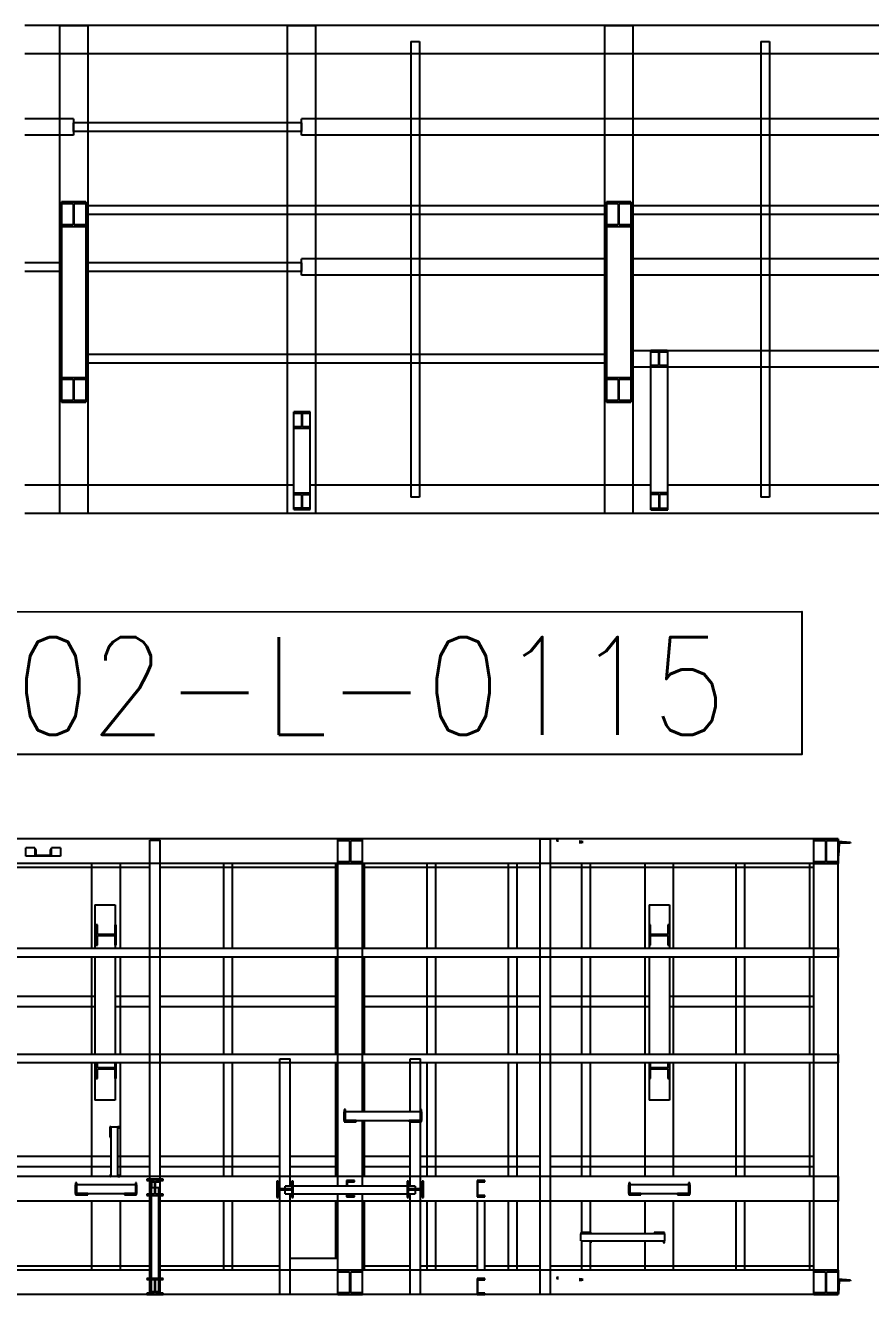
# Model space of a CAD drawing. Header units: inches. Extents: x 19 to 689223, y 34 to 210034.
# Drawn here: x 150204 to 155191, y 144757 to 152244 of the extents above; entities that cross this region are included whole.
import ezdxf

# ---------------------------------------------------------------- set-up
doc = ezdxf.new("R2010")
doc.units = ezdxf.units.IN
doc.header["$MEASUREMENT"] = 0
doc.layers.add('_Auto', color=7, linetype='Continuous')
doc.layers.add('CABLEROUTEALL-EMBED 1_DWG$0$DwgTemplate', color=7, linetype='Continuous')
doc.styles.add('HZTXT', font='txt_qlt.shx', dxfattribs={"width": 0.7, "bigfont": 'hztxt.shx'})

msp = doc.modelspace()

# ---------------------------------------------------------------- linework, layer by layer
at = {"layer": '_Auto', "color": 7, "linetype": 'Continuous'}
msp.add_lwpolyline([(150143.3347, 148785.7418), (154784.3259, 148786.5085), (154784.3259, 147943.6766), (150143.3347, 147942.91)], close=True, dxfattribs=at)
at = {"layer": 'CABLEROUTEALL-EMBED 1_DWG$0$DwgTemplate', "color": 9, "linetype": 'Continuous'}
for p, q in [((159511.2695, 152244.4207), (150200.3187, 152244.4207)), ((150404.2958, 152244.4207), (150404.2958, 149364.7452)), ((150404.2958, 152244.4207), (150572.2768, 152244.4207)), ((150572.2768, 152244.4207), (150572.2768, 149364.7452)), ((151748.1443, 152244.4207), (151748.1443, 149364.7452)), ((151748.1443, 152244.4207), (151916.1254, 152244.4207)), ((151916.1254, 152244.4207), (151916.1254, 149364.7452)), ((153619.9334, 152244.4207), (153619.9334, 149364.7452)), ((153619.9334, 152244.4207), (153787.9145, 152244.4207)), ((153787.9145, 152244.4207), (153787.9145, 149364.7452)), ((152478.622, 152148.4315), (152529.4963, 152148.4315)), ((152478.622, 152148.4315), (152478.622, 149460.7344)), ((152529.4963, 152148.4315), (152529.4963, 149460.7344)), ((154542.3894, 152148.4315), (154593.2637, 152148.4315)), ((154542.3894, 152148.4315), (154542.3894, 149460.7344)), ((154593.2637, 152148.4315), (154593.2637, 149460.7344)), ((159511.2695, 152076.4396), (150200.3187, 152076.4396)), ((150488.2863, 151692.4829), (150200.3187, 151692.4829)), ((150488.2863, 151692.4829), (150488.2863, 151596.4937)), ((158935.3344, 151692.4829), (151832.1349, 151692.4829)), ((151832.1349, 151596.4937), (151832.1349, 151692.4829)), ((150488.2863, 151619.0512), (150488.2863, 151669.9254)), ((151832.1349, 151669.9254), (150488.2863, 151669.9254)), ((151832.1349, 151619.0512), (150488.2863, 151619.0512)), ((151832.1349, 151669.9254), (151832.1349, 151619.0512)), ((150488.2863, 151596.4937), (150200.3187, 151596.4937)), ((158935.3344, 151596.4937), (151832.1349, 151596.4937)), ((150560.2782, 151202.9381), (150416.2944, 151202.9381)), ((150416.2944, 151202.9381), (150416.2944, 151193.3392)), ((150416.2944, 151202.9381), (150416.2944, 150022.2711)), ((150416.2944, 151202.9381), (150560.2782, 151202.9381)), ((150416.2944, 151193.3392), (150484.9267, 151193.3392)), ((150484.9267, 151193.3392), (150484.9267, 151068.5532)), ((150491.6459, 151068.5532), (150491.6459, 151193.3392)), ((150491.6459, 151193.3392), (150560.2782, 151193.3392)), ((150560.2782, 151193.3392), (150560.2782, 151202.9381)), ((150560.2782, 151202.9381), (150560.2782, 150022.2711)), ((153631.932, 151180.3806), (150560.2782, 151180.3806)), ((153775.9158, 151202.9381), (153631.932, 151202.9381)), ((153631.932, 151202.9381), (153631.932, 151193.3392)), ((153631.932, 151202.9381), (153775.9158, 151202.9381)), ((153631.932, 151202.9381), (153631.932, 150022.2711)), ((153631.932, 151193.3392), (153700.5643, 151193.3392)), ((153700.5643, 151193.3392), (153700.5643, 151068.5532)), ((153707.2835, 151193.3392), (153775.9158, 151193.3392)), ((153707.2835, 151068.5532), (153707.2835, 151193.3392)), ((153775.9158, 151193.3392), (153775.9158, 151202.9381)), ((153775.9158, 151202.9381), (153775.9158, 150022.2711)), ((156151.6481, 151180.3806), (153775.9158, 151180.3806)), ((153631.932, 151129.5063), (150560.2782, 151129.5063)), ((156151.6481, 151129.5063), (153775.9158, 151129.5063)), ((150416.2944, 151068.5532), (150416.2944, 151058.9543)), ((150484.9267, 151068.5532), (150416.2944, 151068.5532)), ((150416.2944, 151058.9543), (150560.2782, 151058.9543)), ((150560.2782, 151068.5532), (150491.6459, 151068.5532)), ((150560.2782, 151058.9543), (150560.2782, 151068.5532)), ((153700.5643, 151068.5532), (153631.932, 151068.5532)), ((153631.932, 151068.5532), (153631.932, 151058.9543)), ((153631.932, 151058.9543), (153775.9158, 151058.9543)), ((153775.9158, 151068.5532), (153707.2835, 151068.5532)), ((153775.9158, 151058.9543), (153775.9158, 151068.5532)), ((153631.932, 150866.9759), (151832.1349, 150866.9759)), ((151832.1349, 150770.9867), (151832.1349, 150866.9759)), ((156151.6481, 150866.9759), (153775.9158, 150866.9759)), ((150416.2944, 150844.4185), (150200.3187, 150844.4185)), ((150416.2944, 150793.5442), (150200.3187, 150793.5442)), ((151832.1349, 150844.4185), (150560.2782, 150844.4185)), ((151832.1349, 150793.5442), (150560.2782, 150793.5442)), ((151832.1349, 150844.4185), (151832.1349, 150793.5442)), ((153631.932, 150770.9867), (151832.1349, 150770.9867)), ((156151.6481, 150770.9867), (153775.9158, 150770.9867)), ((153631.932, 150302.0796), (150560.2782, 150302.0796)), ((153894.4029, 150324.637), (153775.9158, 150324.637)), ((153894.4029, 150326.1364), (153993.3908, 150326.1364)), ((153894.4029, 149386.0241), (153894.4029, 150326.1364)), ((153990.3921, 150326.1364), (153894.4029, 150326.1364)), ((153894.4029, 150326.1364), (153894.4029, 150318.4573)), ((153894.4029, 150318.4573), (153939.5179, 150318.4573)), ((153939.5179, 150318.4573), (153939.5179, 150237.8263)), ((153945.2772, 150237.8263), (153945.2772, 150318.4573)), ((153945.2772, 150318.4573), (153990.3921, 150318.4573)), ((153990.3921, 150318.4573), (153990.3921, 150326.1364)), ((153993.3908, 149386.0241), (153993.3908, 150326.1364)), ((156151.6481, 150324.637), (153993.3908, 150324.637)), ((153631.932, 150251.2053), (150560.2782, 150251.2053)), ((153894.4029, 150228.6479), (153775.9158, 150228.6479)), ((153894.4029, 150237.8263), (153894.4029, 150230.1472)), ((153939.5179, 150237.8263), (153894.4029, 150237.8263)), ((153894.4029, 150230.1472), (153990.3921, 150230.1472)), ((153990.3921, 150237.8263), (153945.2772, 150237.8263)), ((153990.3921, 150230.1472), (153990.3921, 150237.8263)), ((156151.6481, 150228.6479), (153993.3908, 150228.6479)), ((150416.2944, 150166.2549), (150416.2944, 150156.656)), ((150560.2782, 150166.2549), (150416.2944, 150166.2549)), ((150416.2944, 150156.656), (150484.9267, 150156.656)), ((150484.9267, 150156.656), (150484.9267, 150031.87)), ((150491.6459, 150031.87), (150491.6459, 150156.656)), ((150491.6459, 150156.656), (150560.2782, 150156.656)), ((150560.2782, 150156.656), (150560.2782, 150166.2549)), ((153631.932, 150166.2549), (153631.932, 150156.656)), ((153775.9158, 150166.2549), (153631.932, 150166.2549)), ((153631.932, 150156.656), (153700.5643, 150156.656)), ((153700.5643, 150156.656), (153700.5643, 150031.87)), ((153707.2835, 150156.656), (153775.9158, 150156.656)), ((153707.2835, 150031.87), (153707.2835, 150156.656)), ((153775.9158, 150156.656), (153775.9158, 150166.2549)), ((150484.9267, 150031.87), (150416.2944, 150031.87)), ((150416.2944, 150031.87), (150416.2944, 150022.2711)), ((150416.2944, 150022.2711), (150560.2782, 150022.2711)), ((150560.2782, 150022.2711), (150416.2944, 150022.2711)), ((150560.2782, 150031.87), (150491.6459, 150031.87)), ((150560.2782, 150022.2711), (150560.2782, 150031.87)), ((153631.932, 150031.87), (153631.932, 150022.2711)), ((153700.5643, 150031.87), (153631.932, 150031.87)), ((153631.932, 150022.2711), (153775.9158, 150022.2711)), ((153775.9158, 150022.2711), (153631.932, 150022.2711)), ((153775.9158, 150031.87), (153707.2835, 150031.87)), ((153775.9158, 150022.2711), (153775.9158, 150031.87)), ((151787.639, 149964.6776), (151787.639, 149956.9985)), ((151883.6282, 149964.6776), (151787.639, 149964.6776)), ((151787.639, 149388.7425), (151787.639, 149964.6776)), ((151787.639, 149964.6776), (151883.6282, 149964.6776)), ((151787.639, 149956.9985), (151832.7539, 149956.9985)), ((151832.7539, 149956.9985), (151832.7539, 149876.3676)), ((151838.5132, 149876.3676), (151838.5132, 149956.9985)), ((151838.5132, 149956.9985), (151883.6282, 149956.9985)), ((151883.6282, 149956.9985), (151883.6282, 149964.6776)), ((151883.6282, 149388.7425), (151883.6282, 149964.6776)), ((151787.639, 149876.3676), (151787.639, 149868.6884)), ((151832.7539, 149876.3676), (151787.639, 149876.3676)), ((151787.639, 149868.6884), (151883.6282, 149868.6884)), ((151883.6282, 149876.3676), (151838.5132, 149876.3676)), ((151883.6282, 149868.6884), (151883.6282, 149876.3676)), ((151787.639, 149532.7263), (150200.3187, 149532.7263)), ((153894.4029, 149532.7263), (151883.6282, 149532.7263)), ((156439.6156, 149532.7263), (153993.3908, 149532.7263)), ((151883.6282, 149484.7317), (151787.639, 149484.7317)), ((151787.639, 149484.7317), (151787.639, 149477.0526)), ((151787.639, 149477.0526), (151832.7539, 149477.0526)), ((151832.7539, 149477.0526), (151832.7539, 149396.4216)), ((151838.5132, 149396.4216), (151838.5132, 149477.0526)), ((151838.5132, 149477.0526), (151883.6282, 149477.0526)), ((151883.6282, 149477.0526), (151883.6282, 149484.7317)), ((152529.4963, 149460.7344), (152478.622, 149460.7344)), ((153993.3908, 149487.4501), (153894.4029, 149487.4501)), ((153894.4029, 149487.4501), (153894.4029, 149479.0386)), ((153894.4029, 149479.0386), (153940.4835, 149479.0386)), ((153940.4835, 149479.0386), (153940.4835, 149394.4356)), ((153947.3103, 149479.0386), (153993.3908, 149479.0386)), ((153947.3103, 149394.4356), (153947.3103, 149479.0386)), ((153993.3908, 149479.0386), (153993.3908, 149487.4501)), ((154593.2637, 149460.7344), (154542.3894, 149460.7344)), ((151832.7539, 149396.4216), (151787.639, 149396.4216)), ((151787.639, 149396.4216), (151787.639, 149388.7425)), ((151787.639, 149388.7425), (151883.6282, 149388.7425)), ((151883.6282, 149388.7425), (151787.639, 149388.7425)), ((151883.6282, 149396.4216), (151838.5132, 149396.4216)), ((151883.6282, 149388.7425), (151883.6282, 149396.4216)), ((153940.4835, 149394.4356), (153894.4029, 149394.4356)), ((153894.4029, 149394.4356), (153894.4029, 149386.0241)), ((153894.4029, 149386.0241), (153993.3908, 149386.0241)), ((153993.3908, 149386.0241), (153894.4029, 149386.0241)), ((153993.3908, 149394.4356), (153947.3103, 149394.4356)), ((153993.3908, 149386.0241), (153993.3908, 149394.4356)), ((156439.6156, 149364.7452), (150200.3187, 149364.7452)), ((150572.2768, 149364.7452), (150404.2958, 149364.7452)), ((151916.1254, 149364.7452), (151748.1443, 149364.7452)), ((153787.9145, 149364.7452), (153619.9334, 149364.7452)), ((154999.7779, 147444.9708), (148952.4594, 147444.9708)), ((154999.7779, 147444.9616), (148952.4594, 147444.9616)), ((150937.9956, 147438.7429), (150998.4688, 147438.7429)), ((150937.9956, 145437.4408), (150937.9956, 147438.7429)), ((150998.4688, 145437.4408), (150998.4688, 147438.7429)), ((152048.1105, 147444.9616), (152048.1105, 147435.3626)), ((152192.0943, 147444.9616), (152048.1105, 147444.9616)), ((152048.1105, 147444.9616), (152192.0943, 147444.9616)), ((152048.1105, 145397.3673), (152048.1105, 147444.9616)), ((152048.1105, 147435.3626), (152116.7428, 147435.3626)), ((152116.7428, 147435.3626), (152116.7428, 147310.5767)), ((152123.462, 147310.5767), (152123.462, 147435.3626)), ((152123.462, 147435.3626), (152192.0943, 147435.3626)), ((152192.0943, 147435.3626), (152192.0943, 147444.9616)), ((152192.0943, 145836.1828), (152192.0943, 147444.9616)), ((153241.736, 144757.2644), (153241.736, 147444.9616)), ((153241.736, 147444.9616), (153302.2092, 147444.9616)), ((153302.2092, 144757.2644), (153302.2092, 147444.9616)), ((153339.9841, 147434.1343), (153337.194, 147434.1343)), ((153337.6963, 147440.8391), (153340.3703, 147440.8391)), ((153340.3703, 147440.8391), (153339.9841, 147434.1343)), ((153339.9841, 147434.1343), (153349.2628, 147433.4391)), ((153349.2628, 147440.1728), (153340.3703, 147440.8391)), ((153470.4994, 147424.9601), (153487.3143, 147423.8851)), ((153487.6153, 147430.5949), (153470.5155, 147431.6881)), ((153487.3143, 147423.8851), (153487.6153, 147430.5949)), ((153494.8686, 147423.867), (153487.3143, 147423.8851)), ((153487.6153, 147430.5949), (153495.2975, 147430.5765)), ((154855.7941, 147444.9616), (154855.7941, 147435.3626)), ((154999.7779, 147444.9616), (154855.7941, 147444.9616)), ((154855.7941, 147444.9615), (154999.7779, 147444.9615)), ((154855.7941, 144757.2644), (154855.7941, 147444.9615)), ((154855.7941, 147435.3626), (154924.4264, 147435.3626)), ((154924.4264, 147435.3626), (154924.4264, 147310.5767)), ((154931.1456, 147310.5767), (154931.1456, 147435.3626)), ((154931.1456, 147435.3626), (154999.7779, 147435.3626)), ((154999.7779, 147444.9708), (154999.7779, 147444.9616)), ((154999.7779, 147435.3626), (154999.7779, 147444.9616)), ((154999.7779, 147444.9616), (154999.7779, 147300.9778)), ((154999.7779, 144757.2644), (154999.7779, 147444.9615)), ((154999.7779, 147431.3812), (155071.4368, 147426.7998)), ((154999.7779, 147426.9715), (155071.4368, 147426.7998)), ((155071.4368, 147426.7998), (155071.1359, 147420.09)), ((150260.1782, 147392.7506), (150207.0727, 147392.7506)), ((150207.0727, 147343.9881), (150207.0727, 147392.7506)), ((150260.1782, 147392.7506), (150260.1782, 147343.9881)), ((150267.3951, 147383.215), (150260.1782, 147383.215)), ((150260.1782, 147383.215), (150260.1782, 147344.6926)), ((150267.3951, 147347.7403), (150267.3951, 147383.215)), ((150350.4864, 147347.7403), (150267.3951, 147347.7403)), ((150350.4864, 147383.215), (150350.4864, 147347.7403)), ((150357.7033, 147383.215), (150350.4864, 147383.215)), ((150357.7033, 147343.9881), (150357.7033, 147392.7506)), ((150410.8088, 147392.7506), (150357.7033, 147392.7506)), ((150357.7033, 147344.6926), (150357.7033, 147383.215)), ((150410.8088, 147392.7506), (150410.8088, 147343.9881)), ((155071.1359, 147420.09), (154999.7779, 147420.261)), ((155004.868, 147420.2488), (155001.4816, 147344.7563)), ((154999.7779, 147300.9778), (148952.4594, 147300.9778)), ((150937.9956, 147276.9898), (149462.6419, 147276.9898)), ((150260.1782, 147343.9881), (150207.0727, 147343.9881)), ((150260.1782, 147344.6926), (150357.7033, 147344.6926)), ((150410.8088, 147343.9881), (150357.7033, 147343.9881)), ((150596.2741, 146798.4744), (150596.2741, 147300.9778)), ((150764.2552, 146798.4744), (150764.2552, 147300.9778)), ((152048.1105, 147276.9898), (150998.4688, 147276.9898)), ((151374.7464, 146798.4744), (151374.7464, 147300.9778)), ((151425.6207, 146798.4744), (151425.6207, 147300.9778)), ((152036.1119, 146798.4744), (152036.1119, 147300.9778)), ((152048.1105, 147310.5767), (152048.1105, 147300.9778)), ((152116.7428, 147310.5767), (152048.1105, 147310.5767)), ((152048.1105, 147300.9778), (152192.0943, 147300.9778)), ((152192.0943, 147310.5767), (152123.462, 147310.5767)), ((152192.0943, 147300.9778), (152192.0943, 147310.5767)), ((153241.736, 147276.9898), (152192.0943, 147276.9898)), ((152204.0929, 146798.4744), (152204.0929, 147300.9778)), ((152574.6112, 146798.4744), (152574.6112, 147300.9778)), ((152625.4854, 146798.4744), (152625.4854, 147300.9778)), ((153054.5571, 146798.4744), (153054.5571, 147300.9778)), ((153105.4314, 146798.4744), (153105.4314, 147300.9778)), ((154855.7941, 147276.9898), (153302.2092, 147276.9898)), ((153486.5084, 146798.4744), (153486.5084, 147300.9778)), ((153537.3827, 146798.4744), (153537.3827, 147300.9778)), ((153859.9063, 146798.4744), (153859.9063, 147300.9778)), ((154027.8874, 146798.4744), (154027.8874, 147300.9778)), ((154398.4057, 146798.4744), (154398.4057, 147300.9778)), ((154449.2799, 146798.4744), (154449.2799, 147300.9778)), ((154831.7968, 146798.4744), (154831.7968, 147300.9778)), ((154855.7941, 147310.5767), (154855.7941, 147300.9778)), ((154924.4264, 147310.5767), (154855.7941, 147310.5767)), ((154855.7941, 147300.9778), (154999.7779, 147300.9778)), ((154999.7779, 147310.5767), (154931.1456, 147310.5767)), ((154999.7779, 147344.7603), (155001.4816, 147344.7563)), ((154999.7779, 147300.9778), (154999.7779, 147310.5767)), ((150612.5923, 147056.4821), (150612.5923, 146798.4744)), ((150612.5923, 147056.4821), (150732.5788, 147056.4821)), ((150732.5788, 147056.4821), (150732.5788, 146798.4744)), ((153883.9036, 147056.4821), (153883.9036, 146798.4744)), ((153883.9036, 147056.4821), (154003.8901, 147056.4821)), ((154003.8901, 147056.4821), (154003.8901, 146798.4744)), ((150620.2714, 146938.6186), (150620.2714, 146818.6321)), ((150628.9104, 146938.6186), (150620.2714, 146938.6186)), ((150628.9104, 146881.745), (150628.9104, 146938.6186)), ((150740.2579, 146938.6186), (150731.6189, 146938.6186)), ((150731.6189, 146938.6186), (150731.6189, 146881.745)), ((150740.2579, 146818.6321), (150740.2579, 146938.6186)), ((153883.9036, 146938.6186), (153883.9036, 146818.6321)), ((153892.5427, 146938.6186), (153883.9036, 146938.6186)), ((153892.5427, 146881.745), (153892.5427, 146938.6186)), ((153995.2511, 146938.6186), (153995.2511, 146881.745)), ((154003.8901, 146938.6186), (153995.2511, 146938.6186)), ((154003.8901, 146818.6321), (154003.8901, 146938.6186)), ((150731.6189, 146881.745), (150628.9104, 146881.745)), ((150628.9104, 146818.6321), (150628.9104, 146875.5057)), ((150628.9104, 146875.5057), (150731.6189, 146875.5057)), ((150731.6189, 146875.5057), (150731.6189, 146818.6321)), ((153995.2511, 146881.745), (153892.5427, 146881.745)), ((153892.5427, 146875.5057), (153995.2511, 146875.5057)), ((153892.5427, 146818.6321), (153892.5427, 146875.5057)), ((153995.2511, 146875.5057), (153995.2511, 146818.6321)), ((154999.7779, 146798.4744), (148952.4594, 146798.4744)), ((150620.2714, 146818.6321), (150628.9104, 146818.6321)), ((150731.6189, 146818.6321), (150740.2579, 146818.6321)), ((153883.9036, 146818.6321), (153892.5427, 146818.6321)), ((153995.2511, 146818.6321), (154003.8901, 146818.6321)), ((154999.7779, 146798.4744), (154999.7779, 146747.6001)), ((154999.7779, 146747.6001), (148952.4594, 146747.6001)), ((150596.2741, 146174.5447), (150596.2741, 146747.6001)), ((150612.5923, 146747.6001), (150612.5923, 146174.5447)), ((150732.5788, 146747.6001), (150732.5788, 146174.5447)), ((150764.2552, 146174.5447), (150764.2552, 146747.6001)), ((151374.7464, 146174.5447), (151374.7464, 146747.6001)), ((151425.6207, 146174.5447), (151425.6207, 146747.6001)), ((152036.1119, 146174.5447), (152036.1119, 146747.6001)), ((152204.0929, 146174.5447), (152204.0929, 146747.6001)), ((152574.6112, 146174.5447), (152574.6112, 146747.6001)), ((152625.4854, 146174.5447), (152625.4854, 146747.6001)), ((153054.5571, 146174.5447), (153054.5571, 146747.6001)), ((153105.4314, 146174.5447), (153105.4314, 146747.6001)), ((153486.5084, 146174.5447), (153486.5084, 146747.6001)), ((153537.3827, 146174.5447), (153537.3827, 146747.6001)), ((153859.9063, 146174.5447), (153859.9063, 146747.6001)), ((153883.9036, 146747.6001), (153883.9036, 146174.5447)), ((154003.8901, 146747.6001), (154003.8901, 146174.5447)), ((154027.8874, 146174.5447), (154027.8874, 146747.6001)), ((154398.4057, 146174.5447), (154398.4057, 146747.6001)), ((154449.2799, 146174.5447), (154449.2799, 146747.6001)), ((154831.7968, 146174.5447), (154831.7968, 146747.6001)), ((150612.5923, 146515.3063), (149462.6419, 146515.3063)), ((150612.5923, 146454.8331), (149462.6419, 146454.8331)), ((150937.9956, 146515.3063), (150732.5788, 146515.3063)), ((150937.9956, 146454.8331), (150732.5788, 146454.8331)), ((152048.1105, 146515.3063), (150998.4688, 146515.3063)), ((152048.1105, 146454.8331), (150998.4688, 146454.8331)), ((153241.736, 146515.3063), (152192.0943, 146515.3063)), ((153241.736, 146454.8331), (152192.0943, 146454.8331)), ((153883.9036, 146515.3063), (153302.2092, 146515.3063)), ((153883.9036, 146454.8331), (153302.2092, 146454.8331)), ((154855.7941, 146515.3063), (154003.8901, 146515.3063)), ((154855.7941, 146454.8331), (154003.8901, 146454.8331)), ((154999.7779, 146174.5447), (148952.4594, 146174.5447)), ((154999.7779, 146174.5447), (154999.7779, 146123.6704)), ((154999.7779, 146123.6704), (148952.4594, 146123.6704)), ((150596.2741, 145453.186), (150596.2741, 146123.6704)), ((150612.5923, 146123.6704), (150612.5923, 145904.6119)), ((150620.2714, 146123.6704), (150620.2714, 146031.5208)), ((150628.9104, 146094.6337), (150628.9104, 146123.6704)), ((150731.6189, 146094.6337), (150628.9104, 146094.6337)), ((150628.9104, 146031.5208), (150628.9104, 146088.3944)), ((150628.9104, 146088.3944), (150731.6189, 146088.3944)), ((150731.6189, 146123.6704), (150731.6189, 146094.6337)), ((150731.6189, 146088.3944), (150731.6189, 146031.5208)), ((150732.5788, 146123.6704), (150732.5788, 145904.6119)), ((150740.2579, 146031.5208), (150740.2579, 146123.6704)), ((150764.2552, 145453.186), (150764.2552, 146123.6704)), ((151374.7464, 145453.186), (151374.7464, 146123.6704)), ((151425.6207, 145453.186), (151425.6207, 146123.6704)), ((151705.9091, 145380.9858), (151705.9091, 146149.1076)), ((151705.9091, 146149.1076), (151766.3823, 146149.1076)), ((151766.3823, 145397.3673), (151766.3823, 146149.1076)), ((152036.1119, 145453.186), (152036.1119, 146123.6704)), ((152204.0929, 145836.1828), (152204.0929, 146123.6704)), ((152473.8225, 145836.1828), (152473.8225, 146149.1076)), ((152473.8225, 146149.1076), (152534.2957, 146149.1076)), ((152534.2957, 145849.1414), (152534.2957, 146149.1076)), ((152574.6112, 145453.186), (152574.6112, 146123.6704)), ((152625.4854, 145453.186), (152625.4854, 146123.6704)), ((153054.5571, 145453.186), (153054.5571, 146123.6704)), ((153105.4314, 145453.186), (153105.4314, 146123.6704)), ((153486.5084, 145453.186), (153486.5084, 146123.6704)), ((153537.3827, 145453.186), (153537.3827, 146123.6704)), ((153859.9063, 145453.186), (153859.9063, 146123.6704)), ((153883.9036, 146123.6704), (153883.9036, 145904.6119)), ((153883.9036, 146123.6704), (153883.9036, 146031.5208)), ((153892.5427, 146094.6337), (153892.5427, 146123.6704)), ((153995.2511, 146094.6337), (153892.5427, 146094.6337)), ((153892.5427, 146088.3944), (153995.2511, 146088.3944)), ((153892.5427, 146031.5208), (153892.5427, 146088.3944)), ((153995.2511, 146123.6704), (153995.2511, 146094.6337)), ((153995.2511, 146088.3944), (153995.2511, 146031.5208)), ((154003.8901, 146123.6704), (154003.8901, 145904.6119)), ((154003.8901, 146031.5208), (154003.8901, 146123.6704)), ((154027.8874, 145453.186), (154027.8874, 146123.6704)), ((154398.4057, 145453.186), (154398.4057, 146123.6704)), ((154449.2799, 145453.186), (154449.2799, 146123.6704)), ((154831.7968, 145453.186), (154831.7968, 146123.6704)), ((150620.2714, 146031.5208), (150628.9104, 146031.5208)), ((150731.6189, 146031.5208), (150740.2579, 146031.5208)), ((153883.9036, 146031.5208), (153892.5427, 146031.5208)), ((153995.2511, 146031.5208), (154003.8901, 146031.5208)), ((150732.5788, 145904.6119), (150612.5923, 145904.6119)), ((154003.8901, 145904.6119), (153883.9036, 145904.6119)), ((152091.7856, 145849.1414), (152084.1065, 145849.1414)), ((152084.1065, 145849.1414), (152084.1065, 145777.1495)), ((152084.1065, 145785.3086), (152084.1065, 145836.1828)), ((152540.0551, 145836.1828), (152084.1065, 145836.1828)), ((152084.1065, 145785.3086), (152540.0551, 145785.3086)), ((152084.1065, 145777.1495), (152156.0983, 145777.1495)), ((152091.7856, 145784.8286), (152091.7856, 145849.1414)), ((152156.0983, 145784.8286), (152091.7856, 145784.8286)), ((152156.0983, 145777.1495), (152156.0983, 145784.8286)), ((152192.0943, 145397.3673), (152192.0943, 145785.3086)), ((152204.0929, 145453.186), (152204.0929, 145785.3086)), ((152468.0632, 145784.8286), (152468.0632, 145777.1495)), ((152532.3759, 145784.8286), (152468.0632, 145784.8286)), ((152468.0632, 145777.1495), (152540.0551, 145777.1495)), ((152473.8225, 145784.8286), (152473.8225, 145785.3086)), ((152473.8225, 145397.3673), (152473.8225, 145777.1495)), ((152540.0551, 145849.1414), (152532.3759, 145849.1414)), ((152532.3759, 145849.1414), (152532.3759, 145784.8286)), ((152534.2957, 145380.9858), (152534.2957, 145777.1495)), ((152540.0551, 145777.1495), (152540.0551, 145849.1414)), ((152540.0551, 145836.1828), (152540.0551, 145785.3086)), ((150708.0742, 145747.3928), (150701.3276, 145747.3928)), ((150701.3276, 145747.3928), (150701.3276, 145686.9197)), ((150707.087, 145686.9197), (150707.087, 145741.6335)), ((150707.087, 145741.6335), (150708.0742, 145741.6335)), ((150708.0742, 145747.3928), (150708.0742, 145453.186)), ((150708.0742, 145747.3928), (150749.3495, 145747.3928)), ((150749.3495, 145453.186), (150749.3495, 145747.3928)), ((150761.8008, 145747.3928), (150749.3495, 145747.3928)), ((150749.3495, 145741.6335), (150761.8008, 145741.6335)), ((150761.8008, 145741.6335), (150761.8008, 145747.3928)), ((150701.3276, 145686.9197), (150707.087, 145686.9197)), ((150708.0742, 145572.2958), (149693.0159, 145572.2958)), ((150937.9956, 145572.2958), (150749.3495, 145572.2958)), ((151705.9091, 145572.2958), (150998.4688, 145572.2958)), ((152048.1105, 145572.2958), (151766.3823, 145572.2958)), ((152473.8225, 145572.2958), (152192.0943, 145572.2958)), ((153241.736, 145572.2958), (152534.2957, 145572.2958)), ((154855.7941, 145572.2958), (153302.2092, 145572.2958)), ((150708.0742, 145511.8226), (149693.0159, 145511.8226)), ((150937.9956, 145511.8226), (150749.3495, 145511.8226)), ((151705.9091, 145511.8226), (150998.4688, 145511.8226)), ((152048.1105, 145511.8226), (151766.3823, 145511.8226)), ((152473.8225, 145511.8226), (152192.0943, 145511.8226)), ((153241.736, 145511.8226), (152534.2957, 145511.8226)), ((154855.7941, 145511.8226), (153302.2092, 145511.8226)), ((154999.7779, 145453.186), (149077.4285, 145453.186)), ((150507.9641, 145417.1901), (150500.2849, 145417.1901)), ((150500.2849, 145417.1901), (150500.2849, 145345.1982)), ((150860.2444, 145404.2315), (150500.2849, 145404.2315)), ((150500.2849, 145353.3573), (150500.2849, 145404.2315)), ((150507.9641, 145352.8773), (150507.9641, 145417.1901)), ((150700.875, 145459.4253), (150700.875, 145453.186)), ((150708.0742, 145459.4253), (150700.875, 145459.4253)), ((150706.6344, 145453.186), (150706.6344, 145453.6659)), ((150706.6344, 145453.6659), (150708.0742, 145453.6659)), ((150761.3482, 145459.4253), (150749.3495, 145459.4253)), ((150749.3495, 145453.6659), (150761.3482, 145453.6659)), ((150761.3482, 145453.6659), (150761.3482, 145459.4253)), ((150852.5652, 145417.1901), (150852.5652, 145352.8773)), ((150860.2444, 145417.1901), (150852.5652, 145417.1901)), ((150860.2444, 145345.1982), (150860.2444, 145417.1901)), ((150860.2444, 145404.2315), (150860.2444, 145353.3573)), ((150920.2376, 145437.4408), (150920.2376, 145429.7617)), ((151016.2268, 145437.4408), (150920.2376, 145437.4408)), ((150920.2376, 145429.7617), (150965.3525, 145429.7617)), ((150937.9956, 145349.1308), (150937.9956, 145429.7617)), ((150945.1948, 145429.7617), (150945.1948, 145389.4462)), ((150950.2822, 145421.7975), (150965.3525, 145421.7975)), ((150950.2822, 145389.4462), (150950.2822, 145421.7975)), ((150965.3525, 145429.7617), (150965.3525, 145349.1308)), ((150971.1119, 145429.7617), (151016.2268, 145429.7617)), ((150971.1119, 145349.1308), (150971.1119, 145429.7617)), ((150971.1119, 145421.7975), (150991.2696, 145421.7975)), ((150991.2696, 145421.7975), (150991.2696, 145429.7617)), ((150998.4688, 145349.1308), (150998.4688, 145429.7617)), ((151016.2268, 145429.7617), (151016.2268, 145437.4408)), ((151695.8302, 145426.1007), (151688.1511, 145426.1007)), ((151688.1511, 145426.1007), (151688.1511, 145330.1116)), ((151695.8302, 145380.9858), (151695.8302, 145426.1007)), ((151784.1403, 145426.1007), (151776.4611, 145426.1007)), ((151776.4611, 145426.1007), (151776.4611, 145380.9858)), ((151784.1403, 145330.1116), (151784.1403, 145426.1007)), ((152098.6862, 145429.9566), (152098.6862, 145397.3673)), ((152144.7611, 145429.9566), (152098.6862, 145429.9566)), ((152103.7737, 145421.7975), (152144.7611, 145421.7975)), ((152103.7737, 145397.3673), (152103.7737, 145421.7975)), ((152144.7611, 145421.7975), (152144.7611, 145429.9566)), ((152456.0645, 145426.1007), (152456.0645, 145330.1116)), ((152463.7437, 145426.1007), (152456.0645, 145426.1007)), ((152463.7437, 145380.9858), (152463.7437, 145426.1007)), ((152544.3746, 145426.1007), (152544.3746, 145380.9858)), ((152552.0537, 145426.1007), (152544.3746, 145426.1007)), ((152552.0537, 145330.1116), (152552.0537, 145426.1007)), ((152914.8295, 145429.9566), (152868.7547, 145429.9566)), ((152868.7547, 145429.9566), (152868.7547, 145333.9674)), ((152873.8421, 145342.1265), (152873.8421, 145421.7975)), ((152873.8421, 145421.7975), (152914.8295, 145421.7975)), ((152914.8295, 145421.7975), (152914.8295, 145429.9566)), ((153763.9172, 145417.1901), (153763.9172, 145345.1982)), ((153771.5963, 145417.1901), (153763.9172, 145417.1901)), ((153763.9172, 145353.3573), (153763.9172, 145404.2315)), ((154123.8766, 145404.2315), (153763.9172, 145404.2315)), ((153771.5963, 145352.8773), (153771.5963, 145417.1901)), ((154123.8766, 145417.1901), (154116.1975, 145417.1901)), ((154116.1975, 145417.1901), (154116.1975, 145352.8773)), ((154123.8766, 145345.1982), (154123.8766, 145417.1901)), ((154123.8766, 145404.2315), (154123.8766, 145353.3573)), ((154999.7779, 145453.186), (154999.7779, 145309.2022)), ((150500.2849, 145353.3573), (150860.2444, 145353.3573)), ((150500.2849, 145345.1982), (150572.2768, 145345.1982)), ((150572.2768, 145352.8773), (150507.9641, 145352.8773)), ((150572.2768, 145345.1982), (150572.2768, 145352.8773)), ((150788.2525, 145352.8773), (150788.2525, 145345.1982)), ((150852.5652, 145352.8773), (150788.2525, 145352.8773)), ((150788.2525, 145345.1982), (150860.2444, 145345.1982)), ((150920.2376, 145349.1308), (150920.2376, 145341.4516)), ((150965.3525, 145349.1308), (150920.2376, 145349.1308)), ((150920.2376, 145341.4516), (151016.2268, 145341.4516)), ((150937.9956, 144853.2536), (150937.9956, 145341.4516)), ((150945.1948, 145389.4462), (150991.2696, 145389.4462)), ((150945.1948, 145389.4462), (150945.1948, 144773.2466)), ((151016.2268, 145349.1308), (150971.1119, 145349.1308)), ((150991.2696, 144773.2466), (150991.2696, 145389.4462)), ((150998.4688, 144853.2536), (150998.4688, 145341.4516)), ((151016.2268, 145341.4516), (151016.2268, 145349.1308)), ((151688.1511, 145330.1116), (151695.8302, 145330.1116)), ((151776.4611, 145380.9858), (151695.8302, 145380.9858)), ((151695.8302, 145375.2265), (151776.4611, 145375.2265)), ((151695.8302, 145330.1116), (151695.8302, 145375.2265)), ((151705.9091, 144757.2644), (151705.9091, 145375.2265)), ((151736.1457, 145351.2925), (151736.1457, 145397.3673)), ((152504.0591, 145397.3673), (151736.1457, 145397.3673)), ((151736.1457, 145351.2925), (152504.0591, 145351.2925)), ((151766.3823, 144757.2644), (151766.3823, 145351.2925)), ((151776.4611, 145375.2265), (151776.4611, 145330.1116)), ((151776.4611, 145330.1116), (151784.1403, 145330.1116)), ((152048.1105, 144757.2644), (152048.1105, 145351.2925)), ((152098.6862, 145351.2925), (152098.6862, 145333.9674)), ((152098.6862, 145333.9674), (152144.7611, 145333.9674)), ((152103.7737, 145342.1265), (152103.7737, 145351.2925)), ((152144.7611, 145342.1265), (152103.7737, 145342.1265)), ((152144.7611, 145333.9674), (152144.7611, 145342.1265)), ((152192.0943, 144757.2644), (152192.0943, 145351.2925)), ((152456.0645, 145330.1116), (152463.7437, 145330.1116)), ((152544.3746, 145380.9858), (152463.7437, 145380.9858)), ((152463.7437, 145375.2265), (152544.3746, 145375.2265)), ((152463.7437, 145330.1116), (152463.7437, 145375.2265)), ((152473.8225, 144757.2644), (152473.8225, 145351.2925)), ((152504.0591, 145397.3673), (152504.0591, 145351.2925)), ((152534.2957, 144757.2644), (152534.2957, 145375.2265)), ((152544.3746, 145375.2265), (152544.3746, 145330.1116)), ((152544.3746, 145330.1116), (152552.0537, 145330.1116)), ((152868.7547, 145333.9674), (152914.8295, 145333.9674)), ((152914.8295, 145342.1265), (152873.8421, 145342.1265)), ((152914.8295, 145333.9674), (152914.8295, 145342.1265)), ((153763.9172, 145353.3573), (154123.8766, 145353.3573)), ((153763.9172, 145345.1982), (153835.909, 145345.1982)), ((153835.909, 145352.8773), (153771.5963, 145352.8773)), ((153835.909, 145345.1982), (153835.909, 145352.8773)), ((154116.1975, 145352.8773), (154051.8847, 145352.8773)), ((154051.8847, 145352.8773), (154051.8847, 145345.1982)), ((154051.8847, 145345.1982), (154123.8766, 145345.1982)), ((150945.1948, 145309.2022), (149455.4427, 145309.2022)), ((150596.2741, 144901.2482), (150596.2741, 145309.2022)), ((150764.2552, 144901.2482), (150764.2552, 145309.2022)), ((154999.7779, 145309.2022), (150991.2696, 145309.2022)), ((151374.7464, 144901.2482), (151374.7464, 145309.2022)), ((151425.6207, 144901.2482), (151425.6207, 145309.2022)), ((152036.1119, 144973.2401), (152036.1119, 145309.2022)), ((152204.0929, 144901.2482), (152204.0929, 145309.2022)), ((152574.6112, 144901.2482), (152574.6112, 145309.2022)), ((152625.4854, 144901.2482), (152625.4854, 145309.2022)), ((152868.7547, 145309.2022), (152868.7547, 144901.2482)), ((152914.8295, 144901.2482), (152914.8295, 145309.2022)), ((153054.5571, 144901.2482), (153054.5571, 145309.2022)), ((153105.4314, 144901.2482), (153105.4314, 145309.2022)), ((153486.5084, 145123.4632), (153486.5084, 145309.2022)), ((153537.3827, 145123.4632), (153537.3827, 145309.2022)), ((153859.9063, 145116.264), (153859.9063, 145309.2022)), ((154027.8874, 144901.2482), (154027.8874, 145309.2022)), ((154398.4057, 144901.2482), (154398.4057, 145309.2022)), ((154449.2799, 144901.2482), (154449.2799, 145309.2022)), ((154831.7968, 144901.2482), (154831.7968, 145309.2022)), ((153481.709, 145123.4632), (153481.709, 145117.7038)), ((153542.1821, 145123.4632), (153481.709, 145123.4632)), ((153481.709, 145117.7038), (153536.4228, 145117.7038)), ((153481.709, 145074.9886), (153481.709, 145116.264)), ((153974.1335, 145116.264), (153481.709, 145116.264)), ((153486.5084, 145116.264), (153486.5084, 145117.7038)), ((153536.4228, 145117.7038), (153536.4228, 145116.264)), ((153542.1821, 145116.264), (153542.1821, 145123.4632)), ((153913.6603, 145123.0105), (153913.6603, 145117.2512)), ((153974.1335, 145123.0105), (153913.6603, 145123.0105)), ((153913.6603, 145117.2512), (153968.3741, 145117.2512)), ((153968.3741, 145117.2512), (153968.3741, 145116.264)), ((153974.1335, 145116.264), (153974.1335, 145123.0105)), ((153974.1335, 145116.264), (153974.1335, 145074.9886)), ((153481.709, 145074.9886), (153974.1335, 145074.9886)), ((153486.5084, 144901.2482), (153486.5084, 145074.9886)), ((153536.4228, 145074.9886), (153536.4228, 145062.99)), ((153536.4228, 145062.99), (153542.1821, 145062.99)), ((153537.3827, 144901.2482), (153537.3827, 145062.99)), ((153542.1821, 145062.99), (153542.1821, 145074.9886)), ((153859.9063, 144901.2482), (153859.9063, 145074.9886)), ((153968.3741, 145074.9886), (153968.3741, 145062.5373)), ((153968.3741, 145062.5373), (153974.1335, 145062.5373)), ((153974.1335, 145062.5373), (153974.1335, 145074.9886)), ((151766.3823, 144973.2401), (152048.1105, 144973.2401)), ((150945.1948, 144901.2482), (149455.4427, 144901.2482)), ((150937.9956, 144925.2455), (149939.1648, 144925.2455)), ((154999.7779, 144901.2482), (150991.2696, 144901.2482)), ((151705.9091, 144925.2455), (150998.4688, 144925.2455)), ((152048.1105, 144901.2482), (152048.1105, 144891.6493)), ((152192.0943, 144901.2482), (152048.1105, 144901.2482)), ((152048.1105, 144891.6493), (152116.7428, 144891.6493)), ((152116.7428, 144891.6493), (152116.7428, 144766.8633)), ((152123.462, 144766.8633), (152123.462, 144891.6493)), ((152123.462, 144891.6493), (152192.0943, 144891.6493)), ((152473.8225, 144925.2455), (152192.0943, 144925.2455)), ((152192.0943, 144891.6493), (152192.0943, 144901.2482)), ((152868.7547, 144925.2455), (152534.2957, 144925.2455)), ((153241.736, 144925.2455), (152914.8295, 144925.2455)), ((154855.7941, 144925.2455), (153302.2092, 144925.2455)), ((154999.7779, 144901.2482), (154855.7941, 144901.2482)), ((154855.7941, 144901.2482), (154855.7941, 144891.6493)), ((154855.7941, 144891.6493), (154924.4264, 144891.6493)), ((154924.4264, 144891.6493), (154924.4264, 144766.8633)), ((154931.1456, 144891.6493), (154999.7779, 144891.6493)), ((154931.1456, 144766.8633), (154931.1456, 144891.6493)), ((154999.7779, 144891.6493), (154999.7779, 144901.2482)), ((154999.7779, 144901.2482), (154999.7779, 144757.2644)), ((151016.2268, 144853.2536), (150920.2376, 144853.2536)), ((150920.2376, 144853.2536), (150920.2376, 144845.5745)), ((150920.2376, 144845.5745), (150965.3525, 144845.5745)), ((150937.9956, 144764.9436), (150937.9956, 144845.5745)), ((150965.3525, 144845.5745), (150965.3525, 144764.9436)), ((150971.1119, 144845.5745), (151016.2268, 144845.5745)), ((150971.1119, 144764.9436), (150971.1119, 144845.5745)), ((150998.4688, 144764.9436), (150998.4688, 144845.5745)), ((151016.2268, 144845.5745), (151016.2268, 144853.2536)), ((152868.7547, 144853.2536), (152868.7547, 144757.2644)), ((152914.8295, 144853.2536), (152868.7547, 144853.2536)), ((152873.8421, 144765.4235), (152873.8421, 144845.0945)), ((152873.8421, 144845.0945), (152914.8295, 144845.0945)), ((152914.8295, 144845.0945), (152914.8295, 144853.2536)), ((153339.9841, 144852.283), (153337.194, 144852.283)), ((153337.6962, 144858.9878), (153340.3702, 144858.9878)), ((153340.3702, 144858.9878), (153339.9841, 144852.283)), ((153339.9841, 144852.283), (153349.2628, 144851.588)), ((153349.2628, 144858.3217), (153340.3702, 144858.9878)), ((153470.4994, 144843.1104), (153487.3143, 144842.0354)), ((153487.6153, 144848.7452), (153470.5155, 144849.8384)), ((153487.3143, 144842.0354), (153487.6153, 144848.7452)), ((153494.8686, 144842.0173), (153487.3143, 144842.0354)), ((153487.6153, 144848.7452), (153495.2975, 144848.7268)), ((154999.7779, 144849.5315), (155071.4368, 144844.9501)), ((154999.7779, 144845.1218), (155071.4368, 144844.9501)), ((155071.1359, 144838.2403), (154999.7779, 144838.4113)), ((155004.868, 144838.3991), (155001.4816, 144762.9066)), ((155071.4368, 144844.9501), (155071.1359, 144838.2403)), ((150920.2376, 144757.2644), (148952.4594, 144757.2644)), ((150920.2376, 144764.9436), (150920.2376, 144757.2644)), ((150965.3525, 144764.9436), (150920.2376, 144764.9436)), ((150920.2376, 144757.2644), (151016.2268, 144757.2644)), ((150991.2696, 144773.2466), (150945.1948, 144773.2466)), ((150945.1948, 144773.2466), (150945.1948, 144764.9436)), ((150950.2822, 144765.4235), (150950.2822, 144773.2466)), ((150965.3525, 144765.4235), (150950.2822, 144765.4235)), ((150991.2696, 144765.4235), (150971.1119, 144765.4235)), ((151016.2268, 144764.9436), (150971.1119, 144764.9436)), ((150991.2696, 144764.9436), (150991.2696, 144765.4235)), ((151016.2268, 144757.2644), (151016.2268, 144764.9436)), ((154999.7779, 144757.2644), (151016.2268, 144757.2644)), ((151766.3823, 144757.2644), (151705.9091, 144757.2644)), ((152116.7428, 144766.8633), (152048.1105, 144766.8633)), ((152048.1105, 144766.8633), (152048.1105, 144757.2644)), ((152048.1105, 144757.2644), (152192.0943, 144757.2644)), ((152192.0943, 144757.2644), (152048.1105, 144757.2644)), ((152192.0943, 144766.8633), (152123.462, 144766.8633)), ((152192.0943, 144757.2644), (152192.0943, 144766.8633)), ((152534.2957, 144757.2644), (152473.8225, 144757.2644)), ((152868.7547, 144757.2644), (152914.8295, 144757.2644)), ((152914.8295, 144765.4235), (152873.8421, 144765.4235)), ((152914.8295, 144757.2644), (152914.8295, 144765.4235)), ((153302.2092, 144757.2644), (153241.736, 144757.2644)), ((154855.7941, 144766.8633), (154855.7941, 144757.2644)), ((154924.4264, 144766.8633), (154855.7941, 144766.8633)), ((154855.7941, 144757.2644), (154999.7779, 144757.2644)), ((154999.7779, 144757.2644), (154855.7941, 144757.2644)), ((154999.7779, 144766.8633), (154931.1456, 144766.8633)), ((154999.7779, 144757.2644), (154999.7779, 144766.8633)), ((154999.7779, 144762.9106), (155001.4816, 144762.9066))]:
    msp.add_line(p, q, dxfattribs=at)

# ---------------------------------------------------------------- texts
at = {"layer": '_Auto', "color": 7, "style": 'HZTXT', "width": 0.9}
msp.add_text('02-L-0115', height=575.9351, dxfattribs=at).set_placement((150143.3347, 148059.97))

doc.saveas('drawing.dxf')
